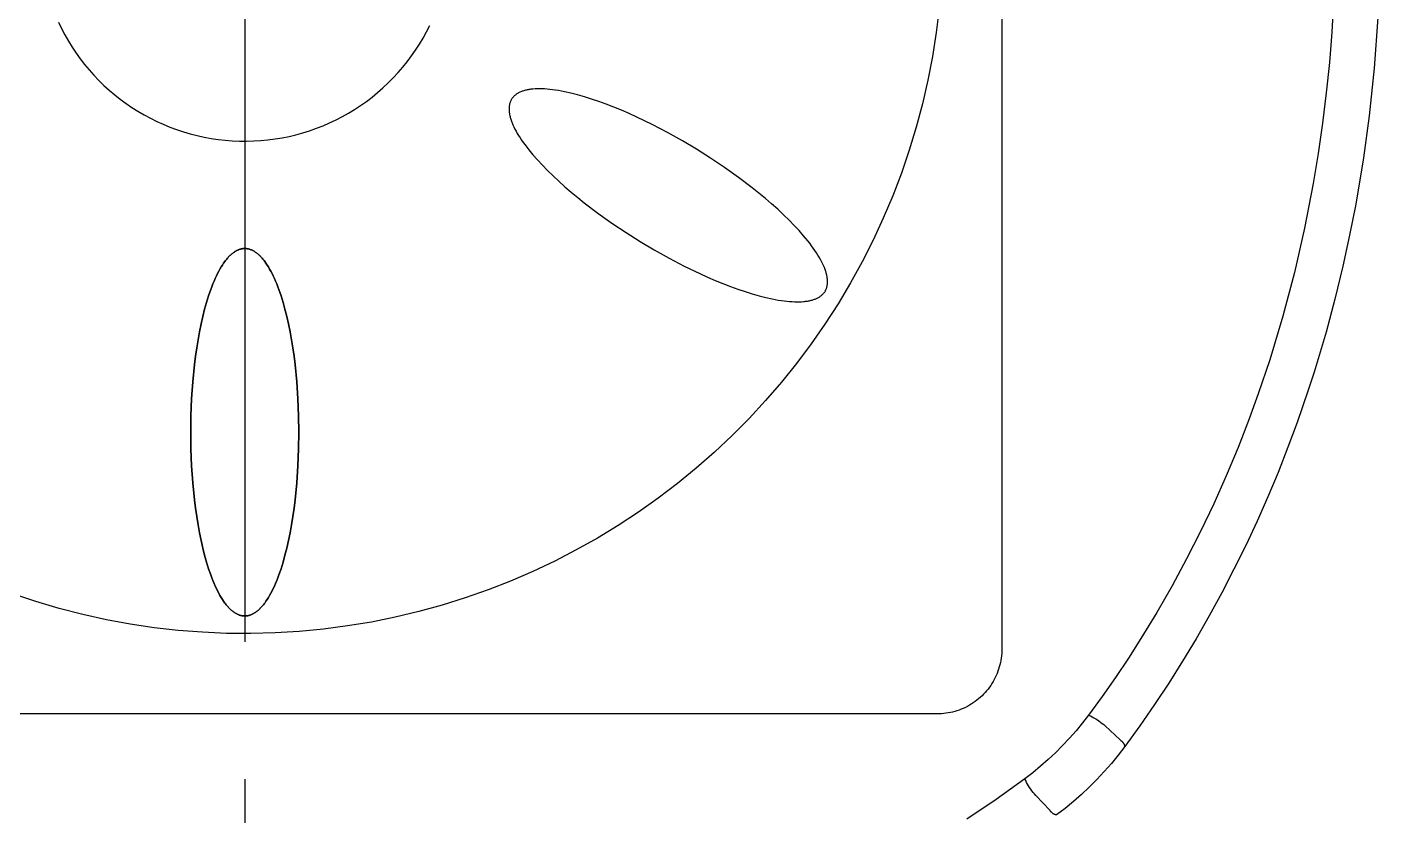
# Model space of a CAD drawing. Header units: millimetres. Extents: x -5 to 5638, y -16 to 780.
# Drawn here: x 2717.7 to 2780.2, y 424.2 to 460.7 of the extents above; entities that cross this region are included whole.
import ezdxf

# ---------------------------------------------------------------- set-up
doc = ezdxf.new("R2010")
doc.units = ezdxf.units.MM
doc.header["$MEASUREMENT"] = 0
doc.linetypes.add('CENTER', pattern=[50.8, 31.75, -6.35, 6.35, -6.35])
doc.layers.add('CEN', color=1, linetype='CENTER')
doc.layers.add('OUTLINE', color=2, linetype='Continuous')

msp = doc.modelspace()

# ---------------------------------------------------------------- linework, layer by layer
at = {"layer": 'CEN'}
msp.add_line((2727.807, 565.577), (2727.807, 213.353), dxfattribs=at)
at = {"layer": 'OUTLINE'}
for p, q in [((2762.807, 518.894), (2762.807, 431.894)), ((2778.141, 461.85), (2778.06, 460.44)), ((2759.914, 461.539), (2759.778, 460.427)), ((2780.198, 461.116), (2780.028, 458.774)), ((2719.187, 460.9), (2719.331, 460.603)), ((2719.331, 460.603), (2719.485, 460.312)), ((2736.048, 460.168), (2736.207, 460.457)), ((2736.207, 460.457), (2736.356, 460.751)), ((2759.778, 460.427), (2759.603, 459.32)), ((2778.06, 460.44), (2777.949, 459.033)), ((2719.485, 460.312), (2719.649, 460.026)), ((2719.649, 460.026), (2719.823, 459.746)), ((2719.823, 459.746), (2720.006, 459.472)), ((2735.7, 459.608), (2735.879, 459.885)), ((2735.879, 459.885), (2736.048, 460.168)), ((2720.006, 459.472), (2720.199, 459.204)), ((2720.199, 459.204), (2720.401, 458.943)), ((2735.314, 459.073), (2735.512, 459.337)), ((2735.512, 459.337), (2735.7, 459.608)), ((2759.603, 459.32), (2759.391, 458.22)), ((2720.401, 458.943), (2720.612, 458.69)), ((2720.612, 458.69), (2720.832, 458.444)), ((2734.668, 458.324), (2734.892, 458.566)), ((2734.892, 458.566), (2735.108, 458.816)), ((2735.108, 458.816), (2735.314, 459.073)), ((2777.949, 459.033), (2777.808, 457.629)), ((2780.028, 458.774), (2779.795, 456.574)), ((2720.832, 458.444), (2721.06, 458.206)), ((2721.06, 458.206), (2721.296, 457.976)), ((2721.296, 457.976), (2721.54, 457.754)), ((2733.948, 457.646), (2734.196, 457.864)), ((2734.196, 457.864), (2734.436, 458.09)), ((2734.436, 458.09), (2734.668, 458.324)), ((2759.391, 458.22), (2759.14, 457.128)), ((2721.54, 457.754), (2721.792, 457.541)), ((2721.792, 457.541), (2722.051, 457.336)), ((2722.051, 457.336), (2722.316, 457.141)), ((2733.161, 457.047), (2733.43, 457.238)), ((2733.43, 457.238), (2733.693, 457.438)), ((2733.693, 457.438), (2733.948, 457.646)), ((2740.089, 457.233), (2740.078, 457.207)), ((2740.1, 457.259), (2740.089, 457.233)), ((2740.112, 457.284), (2740.1, 457.259)), ((2740.126, 457.309), (2740.112, 457.284)), ((2740.14, 457.333), (2740.126, 457.309)), ((2740.155, 457.356), (2740.14, 457.333)), ((2740.17, 457.379), (2740.155, 457.356)), ((2740.187, 457.401), (2740.17, 457.379)), ((2740.205, 457.423), (2740.187, 457.401)), ((2740.224, 457.445), (2740.205, 457.423)), ((2740.244, 457.466), (2740.224, 457.445)), ((2740.265, 457.486), (2740.244, 457.466)), ((2740.286, 457.506), (2740.265, 457.486)), ((2740.309, 457.526), (2740.286, 457.506)), ((2740.333, 457.545), (2740.309, 457.526)), ((2740.358, 457.563), (2740.333, 457.545)), ((2740.384, 457.581), (2740.358, 457.563)), ((2740.411, 457.598), (2740.384, 457.581)), ((2740.439, 457.615), (2740.411, 457.598)), ((2740.468, 457.631), (2740.439, 457.615)), ((2740.498, 457.646), (2740.468, 457.631)), ((2740.53, 457.661), (2740.498, 457.646)), ((2740.562, 457.676), (2740.53, 457.661)), ((2740.595, 457.689), (2740.562, 457.676)), ((2740.63, 457.702), (2740.595, 457.689)), ((2740.666, 457.715), (2740.63, 457.702)), ((2740.702, 457.726), (2740.666, 457.715)), ((2740.74, 457.737), (2740.702, 457.726)), ((2740.779, 457.748), (2740.74, 457.737)), ((2740.819, 457.757), (2740.779, 457.748)), ((2740.86, 457.766), (2740.819, 457.757)), ((2740.902, 457.775), (2740.86, 457.766)), ((2740.945, 457.782), (2740.902, 457.775)), ((2740.99, 457.789), (2740.945, 457.782)), ((2741.035, 457.795), (2740.99, 457.789)), ((2741.082, 457.801), (2741.035, 457.795)), ((2741.129, 457.805), (2741.082, 457.801)), ((2741.228, 457.812), (2741.129, 457.805)), ((2741.331, 457.817), (2741.228, 457.812)), ((2741.438, 457.817), (2741.331, 457.817)), ((2741.549, 457.815), (2741.438, 457.817)), ((2741.665, 457.81), (2741.549, 457.815)), ((2741.785, 457.802), (2741.665, 457.81)), ((2741.908, 457.79), (2741.785, 457.802)), ((2742.036, 457.775), (2741.908, 457.79)), ((2742.167, 457.757), (2742.036, 457.775)), ((2742.303, 457.735), (2742.167, 457.757)), ((2742.442, 457.71), (2742.303, 457.735)), ((2742.584, 457.683), (2742.442, 457.71)), ((2742.879, 457.617), (2742.584, 457.683)), ((2743.186, 457.539), (2742.879, 457.617)), ((2743.505, 457.448), (2743.186, 457.539)), ((2743.833, 457.345), (2743.505, 457.448)), ((2744.17, 457.23), (2743.833, 457.345)), ((2744.514, 457.105), (2744.17, 457.23)), ((2777.808, 457.629), (2777.637, 456.228)), ((2722.316, 457.141), (2722.589, 456.955)), ((2722.589, 456.955), (2722.867, 456.779)), ((2722.867, 456.779), (2723.152, 456.613)), ((2723.152, 456.613), (2723.442, 456.456)), ((2732.317, 456.533), (2732.604, 456.695)), ((2732.604, 456.695), (2732.886, 456.866)), ((2732.886, 456.866), (2733.161, 457.047)), ((2740.024, 456.938), (2740.023, 456.905)), ((2740.023, 456.905), (2740.023, 456.871)), ((2740.023, 456.871), (2740.024, 456.836)), ((2740.026, 456.971), (2740.024, 456.938)), ((2740.024, 456.836), (2740.026, 456.801)), ((2740.029, 457.002), (2740.026, 456.971)), ((2740.026, 456.801), (2740.029, 456.765)), ((2740.033, 457.034), (2740.029, 457.002)), ((2740.029, 456.765), (2740.033, 456.728)), ((2740.039, 457.064), (2740.033, 457.034)), ((2740.033, 456.728), (2740.038, 456.691)), ((2740.038, 456.691), (2740.044, 456.653)), ((2740.045, 457.094), (2740.039, 457.064)), ((2740.044, 456.653), (2740.051, 456.614)), ((2740.052, 457.123), (2740.045, 457.094)), ((2740.051, 456.614), (2740.06, 456.575)), ((2740.059, 457.152), (2740.052, 457.123)), ((2740.068, 457.18), (2740.059, 457.152)), ((2740.078, 457.207), (2740.068, 457.18)), ((2744.864, 456.969), (2744.514, 457.105)), ((2745.219, 456.824), (2744.864, 456.969)), ((2745.575, 456.669), (2745.219, 456.824)), ((2745.934, 456.507), (2745.575, 456.669)), ((2759.14, 457.128), (2758.852, 456.045)), ((2723.442, 456.456), (2723.738, 456.31)), ((2723.738, 456.31), (2724.038, 456.174)), ((2724.038, 456.174), (2724.343, 456.048)), ((2724.343, 456.048), (2724.652, 455.933)), ((2730.805, 455.88), (2731.116, 455.989)), ((2731.116, 455.989), (2731.423, 456.109)), ((2731.423, 456.109), (2731.726, 456.24)), ((2731.726, 456.24), (2732.024, 456.382)), ((2732.024, 456.382), (2732.317, 456.533)), ((2740.06, 456.575), (2740.069, 456.535)), ((2740.069, 456.535), (2740.08, 456.494)), ((2740.08, 456.494), (2740.092, 456.453)), ((2740.092, 456.453), (2740.105, 456.411)), ((2740.105, 456.411), (2740.119, 456.368)), ((2740.119, 456.368), (2740.134, 456.325)), ((2740.134, 456.325), (2740.15, 456.281)), ((2740.15, 456.281), (2740.167, 456.236)), ((2740.167, 456.236), (2740.206, 456.145)), ((2740.206, 456.145), (2740.249, 456.052)), ((2740.249, 456.052), (2740.297, 455.956)), ((2746.648, 456.161), (2745.934, 456.507)), ((2747.352, 455.794), (2746.648, 456.161)), ((2758.852, 456.045), (2758.526, 454.973)), ((2777.637, 456.228), (2777.436, 454.832)), ((2779.795, 456.574), (2779.527, 454.62)), ((2724.652, 455.933), (2724.965, 455.829)), ((2724.965, 455.829), (2725.282, 455.736)), ((2725.282, 455.736), (2725.601, 455.654)), ((2725.601, 455.654), (2725.923, 455.583)), ((2725.923, 455.583), (2726.247, 455.523)), ((2726.247, 455.523), (2726.573, 455.475)), ((2726.573, 455.475), (2726.901, 455.437)), ((2726.901, 455.437), (2727.23, 455.412)), ((2727.23, 455.412), (2727.559, 455.397)), ((2727.559, 455.397), (2727.889, 455.395)), ((2727.889, 455.395), (2728.219, 455.403)), ((2728.219, 455.403), (2728.548, 455.423)), ((2728.548, 455.423), (2728.876, 455.455)), ((2728.876, 455.455), (2729.203, 455.497)), ((2729.203, 455.497), (2729.528, 455.552)), ((2729.528, 455.552), (2729.852, 455.617)), ((2729.852, 455.617), (2730.172, 455.693)), ((2730.172, 455.693), (2730.49, 455.781)), ((2730.49, 455.781), (2730.805, 455.88)), ((2740.297, 455.956), (2740.349, 455.858)), ((2740.349, 455.858), (2740.406, 455.757)), ((2740.406, 455.757), (2740.468, 455.654)), ((2740.468, 455.654), (2740.535, 455.549)), ((2740.535, 455.549), (2740.606, 455.442)), ((2740.606, 455.442), (2740.682, 455.333)), ((2748.036, 455.412), (2747.352, 455.794)), ((2748.693, 455.021), (2748.036, 455.412)), ((2740.682, 455.333), (2740.762, 455.223)), ((2740.762, 455.223), (2740.847, 455.11)), ((2740.847, 455.11), (2740.937, 454.996)), ((2740.937, 454.996), (2741.129, 454.763)), ((2741.129, 454.763), (2741.338, 454.524)), ((2749.339, 454.613), (2748.693, 455.021)), ((2758.526, 454.973), (2758.163, 453.912)), ((2777.436, 454.832), (2777.205, 453.442)), ((2741.338, 454.524), (2741.564, 454.282)), ((2741.564, 454.282), (2741.804, 454.036)), ((2749.99, 454.177), (2749.339, 454.613)), ((2750.636, 453.716), (2749.99, 454.177)), ((2779.527, 454.62), (2779.167, 452.475)), ((2741.804, 454.036), (2742.059, 453.787)), ((2742.059, 453.787), (2742.327, 453.537)), ((2742.327, 453.537), (2742.607, 453.287)), ((2751.268, 453.236), (2750.636, 453.716)), ((2758.163, 453.912), (2757.764, 452.866)), ((2742.607, 453.287), (2742.897, 453.037)), ((2742.897, 453.037), (2743.197, 452.789)), ((2751.576, 452.991), (2751.268, 453.236)), ((2751.875, 452.743), (2751.576, 452.991)), ((2757.764, 452.866), (2757.328, 451.833)), ((2777.205, 453.442), (2776.804, 451.375)), ((2743.197, 452.789), (2743.504, 452.544)), ((2743.504, 452.544), (2744.136, 452.063)), ((2752.165, 452.493), (2751.875, 452.743)), ((2752.445, 452.243), (2752.165, 452.493)), ((2752.713, 451.993), (2752.445, 452.243)), ((2779.167, 452.475), (2778.887, 451.043)), ((2744.136, 452.063), (2744.783, 451.603)), ((2744.783, 451.603), (2745.434, 451.166)), ((2752.968, 451.744), (2752.713, 451.993)), ((2753.209, 451.498), (2752.968, 451.744)), ((2757.328, 451.833), (2756.857, 450.816)), ((2745.434, 451.166), (2746.079, 450.759)), ((2753.434, 451.255), (2753.209, 451.498)), ((2753.643, 451.017), (2753.434, 451.255)), ((2753.836, 450.784), (2753.643, 451.017)), ((2776.804, 451.375), (2776.335, 449.324)), ((2778.887, 451.043), (2778.576, 449.616)), ((2727.439, 450.335), (2727.467, 450.349)), ((2727.467, 450.349), (2727.439, 450.335)), ((2727.467, 450.349), (2727.496, 450.362)), ((2727.496, 450.362), (2727.467, 450.349)), ((2727.496, 450.362), (2727.525, 450.374)), ((2727.525, 450.374), (2727.496, 450.362)), ((2727.525, 450.374), (2727.553, 450.384)), ((2727.553, 450.384), (2727.525, 450.374)), ((2727.553, 450.384), (2727.582, 450.393)), ((2727.582, 450.393), (2727.553, 450.384)), ((2727.582, 450.393), (2727.61, 450.401)), ((2727.61, 450.401), (2727.582, 450.393)), ((2727.61, 450.401), (2727.639, 450.409)), ((2727.639, 450.409), (2727.61, 450.401)), ((2727.639, 450.409), (2727.667, 450.414)), ((2727.667, 450.414), (2727.639, 450.409)), ((2727.667, 450.414), (2727.695, 450.419)), ((2727.695, 450.419), (2727.667, 450.414)), ((2727.695, 450.419), (2727.723, 450.423)), ((2727.723, 450.423), (2727.695, 450.419)), ((2727.723, 450.423), (2727.751, 450.426)), ((2727.751, 450.426), (2727.723, 450.423)), ((2727.751, 450.426), (2727.779, 450.427)), ((2727.779, 450.427), (2727.751, 450.426)), ((2727.779, 450.427), (2727.807, 450.428)), ((2727.807, 450.428), (2727.779, 450.427)), ((2727.807, 450.428), (2727.834, 450.427)), ((2727.834, 450.427), (2727.807, 450.428)), ((2727.834, 450.427), (2727.862, 450.426)), ((2727.862, 450.426), (2727.834, 450.427)), ((2727.862, 450.426), (2727.89, 450.423)), ((2727.89, 450.423), (2727.862, 450.426)), ((2727.89, 450.423), (2727.918, 450.419)), ((2727.918, 450.419), (2727.89, 450.423)), ((2727.918, 450.419), (2727.946, 450.414)), ((2727.946, 450.414), (2727.918, 450.419)), ((2727.946, 450.414), (2727.974, 450.409)), ((2727.974, 450.409), (2727.946, 450.414)), ((2727.974, 450.409), (2728.003, 450.401)), ((2728.003, 450.401), (2727.974, 450.409)), ((2728.003, 450.401), (2728.031, 450.393)), ((2728.031, 450.393), (2728.003, 450.401)), ((2728.031, 450.393), (2728.06, 450.384)), ((2728.06, 450.384), (2728.031, 450.393)), ((2728.06, 450.384), (2728.088, 450.374)), ((2728.088, 450.374), (2728.06, 450.384)), ((2728.088, 450.374), (2728.117, 450.362)), ((2728.117, 450.362), (2728.088, 450.374)), ((2728.117, 450.362), (2728.146, 450.349)), ((2728.146, 450.349), (2728.117, 450.362)), ((2728.146, 450.349), (2728.175, 450.335)), ((2728.175, 450.335), (2728.146, 450.349)), ((2746.079, 450.759), (2746.736, 450.368)), ((2746.736, 450.368), (2747.42, 449.986)), ((2753.925, 450.67), (2753.836, 450.784)), ((2754.01, 450.557), (2753.925, 450.67)), ((2754.091, 450.447), (2754.01, 450.557)), ((2754.166, 450.338), (2754.091, 450.447)), ((2756.857, 450.816), (2756.351, 449.817)), ((2726.772, 449.665), (2726.829, 449.751)), ((2726.829, 449.751), (2726.772, 449.665)), ((2726.829, 449.751), (2726.886, 449.831)), ((2726.886, 449.831), (2726.829, 449.751)), ((2726.886, 449.831), (2726.915, 449.869)), ((2726.915, 449.869), (2726.886, 449.831)), ((2726.915, 449.869), (2726.944, 449.906)), ((2726.944, 449.906), (2726.915, 449.869)), ((2726.944, 449.906), (2726.973, 449.941)), ((2726.973, 449.941), (2726.944, 449.906)), ((2726.973, 449.941), (2727.002, 449.976)), ((2727.002, 449.976), (2726.973, 449.941)), ((2727.002, 449.976), (2727.031, 450.009)), ((2727.031, 450.009), (2727.002, 449.976)), ((2727.031, 450.009), (2727.06, 450.04)), ((2727.06, 450.04), (2727.031, 450.009)), ((2727.06, 450.04), (2727.09, 450.071)), ((2727.09, 450.071), (2727.06, 450.04)), ((2727.09, 450.071), (2727.119, 450.1)), ((2727.119, 450.1), (2727.09, 450.071)), ((2727.119, 450.1), (2727.148, 450.127)), ((2727.148, 450.127), (2727.119, 450.1)), ((2727.148, 450.127), (2727.177, 450.154)), ((2727.177, 450.154), (2727.148, 450.127)), ((2727.177, 450.154), (2727.206, 450.179)), ((2727.206, 450.179), (2727.177, 450.154)), ((2727.206, 450.179), (2727.235, 450.203)), ((2727.235, 450.203), (2727.206, 450.179)), ((2727.235, 450.203), (2727.264, 450.225)), ((2727.264, 450.225), (2727.235, 450.203)), ((2727.264, 450.225), (2727.294, 450.247)), ((2727.294, 450.247), (2727.264, 450.225)), ((2727.294, 450.247), (2727.323, 450.267)), ((2727.323, 450.267), (2727.294, 450.247)), ((2727.323, 450.267), (2727.352, 450.286)), ((2727.352, 450.286), (2727.323, 450.267)), ((2727.352, 450.286), (2727.381, 450.303)), ((2727.381, 450.303), (2727.352, 450.286)), ((2727.381, 450.303), (2727.41, 450.32)), ((2727.41, 450.32), (2727.381, 450.303)), ((2727.41, 450.32), (2727.439, 450.335)), ((2727.439, 450.335), (2727.41, 450.32)), ((2728.175, 450.335), (2728.204, 450.32)), ((2728.204, 450.32), (2728.175, 450.335)), ((2728.204, 450.32), (2728.233, 450.303)), ((2728.233, 450.303), (2728.204, 450.32)), ((2728.233, 450.303), (2728.261, 450.286)), ((2728.261, 450.286), (2728.233, 450.303)), ((2728.261, 450.286), (2728.291, 450.267)), ((2728.291, 450.267), (2728.261, 450.286)), ((2728.291, 450.267), (2728.32, 450.247)), ((2728.32, 450.247), (2728.291, 450.267)), ((2728.32, 450.247), (2728.349, 450.225)), ((2728.349, 450.225), (2728.32, 450.247)), ((2728.349, 450.225), (2728.378, 450.203)), ((2728.378, 450.203), (2728.349, 450.225)), ((2728.378, 450.203), (2728.407, 450.179)), ((2728.407, 450.179), (2728.378, 450.203)), ((2728.407, 450.179), (2728.436, 450.154)), ((2728.436, 450.154), (2728.407, 450.179)), ((2728.436, 450.154), (2728.465, 450.127)), ((2728.465, 450.127), (2728.436, 450.154)), ((2728.465, 450.127), (2728.494, 450.1)), ((2728.494, 450.1), (2728.465, 450.127)), ((2728.494, 450.1), (2728.524, 450.071)), ((2728.524, 450.071), (2728.494, 450.1)), ((2728.524, 450.071), (2728.553, 450.04)), ((2728.553, 450.04), (2728.524, 450.071)), ((2728.553, 450.04), (2728.582, 450.009)), ((2728.582, 450.009), (2728.553, 450.04)), ((2728.582, 450.009), (2728.611, 449.976)), ((2728.611, 449.976), (2728.582, 450.009)), ((2728.611, 449.976), (2728.64, 449.941)), ((2728.64, 449.941), (2728.611, 449.976)), ((2728.64, 449.941), (2728.669, 449.906)), ((2728.669, 449.906), (2728.64, 449.941)), ((2728.669, 449.906), (2728.698, 449.869)), ((2728.698, 449.869), (2728.669, 449.906)), ((2728.698, 449.869), (2728.727, 449.831)), ((2728.727, 449.831), (2728.698, 449.869)), ((2728.727, 449.831), (2728.784, 449.751)), ((2728.784, 449.751), (2728.727, 449.831)), ((2728.784, 449.751), (2728.842, 449.665)), ((2728.842, 449.665), (2728.784, 449.751)), ((2747.42, 449.986), (2748.124, 449.618)), ((2754.238, 450.231), (2754.166, 450.338)), ((2754.304, 450.126), (2754.238, 450.231)), ((2754.366, 450.023), (2754.304, 450.126)), ((2754.423, 449.922), (2754.366, 450.023)), ((2754.476, 449.824), (2754.423, 449.922)), ((2754.523, 449.728), (2754.476, 449.824)), ((2754.566, 449.635), (2754.523, 449.728)), ((2756.351, 449.817), (2755.81, 448.835)), ((2726.439, 449.042), (2726.493, 449.159)), ((2726.493, 449.159), (2726.439, 449.042)), ((2726.493, 449.159), (2726.547, 449.27)), ((2726.547, 449.27), (2726.493, 449.159)), ((2726.547, 449.27), (2726.602, 449.377)), ((2726.602, 449.377), (2726.547, 449.27)), ((2726.602, 449.377), (2726.658, 449.478)), ((2726.658, 449.478), (2726.602, 449.377)), ((2726.658, 449.478), (2726.715, 449.574)), ((2726.715, 449.574), (2726.658, 449.478)), ((2726.715, 449.574), (2726.772, 449.665)), ((2726.772, 449.665), (2726.715, 449.574)), ((2728.842, 449.665), (2728.898, 449.574)), ((2728.898, 449.574), (2728.842, 449.665)), ((2728.898, 449.574), (2728.955, 449.478)), ((2728.955, 449.478), (2728.898, 449.574)), ((2728.955, 449.478), (2729.011, 449.377)), ((2729.011, 449.377), (2728.955, 449.478)), ((2729.011, 449.377), (2729.066, 449.27)), ((2729.066, 449.27), (2729.011, 449.377)), ((2729.066, 449.27), (2729.121, 449.159)), ((2729.121, 449.159), (2729.066, 449.27)), ((2729.121, 449.159), (2729.175, 449.042)), ((2729.175, 449.042), (2729.121, 449.159)), ((2748.124, 449.618), (2748.839, 449.273)), ((2748.839, 449.273), (2749.197, 449.11)), ((2749.197, 449.11), (2749.554, 448.956)), ((2754.605, 449.544), (2754.566, 449.635)), ((2754.622, 449.499), (2754.605, 449.544)), ((2754.639, 449.455), (2754.622, 449.499)), ((2754.654, 449.412), (2754.639, 449.455)), ((2754.668, 449.369), (2754.654, 449.412)), ((2754.681, 449.327), (2754.668, 449.369)), ((2754.692, 449.286), (2754.681, 449.327)), ((2754.703, 449.245), (2754.692, 449.286)), ((2754.712, 449.205), (2754.703, 449.245)), ((2754.721, 449.166), (2754.712, 449.205)), ((2754.728, 449.127), (2754.721, 449.166)), ((2754.734, 449.089), (2754.728, 449.127)), ((2776.335, 449.324), (2775.799, 447.293)), ((2778.576, 449.616), (2778.204, 448.084)), ((2726.133, 448.241), (2726.231, 448.527)), ((2726.231, 448.527), (2726.133, 448.241)), ((2726.231, 448.527), (2726.281, 448.663)), ((2726.281, 448.663), (2726.231, 448.527)), ((2726.281, 448.663), (2726.333, 448.794)), ((2726.333, 448.794), (2726.281, 448.663)), ((2726.333, 448.794), (2726.385, 448.921)), ((2726.385, 448.921), (2726.333, 448.794)), ((2726.385, 448.921), (2726.439, 449.042)), ((2726.439, 449.042), (2726.385, 448.921)), ((2729.175, 449.042), (2729.228, 448.921)), ((2729.228, 448.921), (2729.175, 449.042)), ((2729.228, 448.921), (2729.28, 448.794)), ((2729.28, 448.794), (2729.228, 448.921)), ((2729.28, 448.794), (2729.332, 448.663)), ((2729.332, 448.663), (2729.28, 448.794)), ((2729.332, 448.663), (2729.382, 448.527)), ((2729.382, 448.527), (2729.332, 448.663)), ((2729.382, 448.527), (2729.481, 448.241)), ((2729.481, 448.241), (2729.382, 448.527)), ((2749.554, 448.956), (2749.908, 448.811)), ((2749.908, 448.811), (2750.258, 448.675)), ((2750.258, 448.675), (2750.602, 448.549)), ((2750.602, 448.549), (2750.939, 448.435)), ((2754.633, 448.447), (2754.647, 448.471)), ((2754.647, 448.471), (2754.66, 448.496)), ((2754.66, 448.496), (2754.672, 448.521)), ((2754.672, 448.521), (2754.684, 448.547)), ((2754.684, 448.547), (2754.694, 448.573)), ((2754.694, 448.573), (2754.704, 448.6)), ((2754.704, 448.6), (2754.713, 448.628)), ((2754.713, 448.628), (2754.721, 448.657)), ((2754.721, 448.657), (2754.728, 448.686)), ((2754.728, 448.686), (2754.734, 448.716)), ((2754.739, 449.052), (2754.734, 449.089)), ((2754.734, 448.716), (2754.739, 448.746)), ((2754.744, 449.015), (2754.739, 449.052)), ((2754.739, 448.746), (2754.743, 448.777)), ((2754.743, 448.777), (2754.746, 448.809)), ((2754.747, 448.979), (2754.744, 449.015)), ((2754.746, 448.809), (2754.748, 448.842)), ((2754.748, 448.944), (2754.747, 448.979)), ((2754.749, 448.909), (2754.748, 448.944)), ((2754.748, 448.842), (2754.749, 448.875)), ((2754.749, 448.875), (2754.749, 448.909)), ((2755.81, 448.835), (2755.236, 447.873)), ((2725.95, 447.619), (2726.039, 447.938)), ((2726.039, 447.938), (2725.95, 447.619)), ((2726.039, 447.938), (2726.133, 448.241)), ((2726.133, 448.241), (2726.039, 447.938)), ((2729.481, 448.241), (2729.574, 447.938)), ((2729.574, 447.938), (2729.481, 448.241)), ((2729.574, 447.938), (2729.663, 447.619)), ((2729.663, 447.619), (2729.574, 447.938)), ((2750.939, 448.435), (2751.268, 448.332)), ((2751.268, 448.332), (2751.586, 448.241)), ((2751.586, 448.241), (2751.893, 448.163)), ((2751.893, 448.163), (2752.188, 448.097)), ((2752.188, 448.097), (2752.331, 448.069)), ((2752.331, 448.069), (2752.47, 448.045)), ((2752.47, 448.045), (2752.605, 448.023)), ((2752.605, 448.023), (2752.736, 448.005)), ((2752.736, 448.005), (2752.864, 447.99)), ((2752.864, 447.99), (2752.988, 447.978)), ((2752.988, 447.978), (2753.107, 447.97)), ((2753.107, 447.97), (2753.223, 447.965)), ((2753.223, 447.965), (2753.334, 447.962)), ((2753.334, 447.962), (2753.441, 447.963)), ((2753.441, 447.963), (2753.544, 447.967)), ((2753.544, 447.967), (2753.643, 447.975)), ((2753.643, 447.975), (2753.69, 447.979)), ((2753.69, 447.979), (2753.737, 447.985)), ((2753.737, 447.985), (2753.782, 447.991)), ((2753.782, 447.991), (2753.827, 447.998)), ((2753.827, 447.998), (2753.87, 448.005)), ((2753.87, 448.005), (2753.912, 448.013)), ((2753.912, 448.013), (2753.953, 448.022)), ((2753.953, 448.022), (2753.993, 448.032)), ((2753.993, 448.032), (2754.032, 448.043)), ((2754.032, 448.043), (2754.07, 448.054)), ((2754.07, 448.054), (2754.107, 448.065)), ((2754.107, 448.065), (2754.142, 448.078)), ((2754.142, 448.078), (2754.177, 448.091)), ((2754.177, 448.091), (2754.21, 448.104)), ((2754.21, 448.104), (2754.243, 448.119)), ((2754.243, 448.119), (2754.274, 448.133)), ((2754.274, 448.133), (2754.304, 448.149)), ((2754.304, 448.149), (2754.333, 448.165)), ((2754.333, 448.165), (2754.361, 448.182)), ((2754.361, 448.182), (2754.388, 448.199)), ((2754.388, 448.199), (2754.414, 448.217)), ((2754.414, 448.217), (2754.439, 448.235)), ((2754.439, 448.235), (2754.463, 448.254)), ((2754.463, 448.254), (2754.486, 448.274)), ((2754.486, 448.274), (2754.508, 448.294)), ((2754.508, 448.294), (2754.528, 448.314)), ((2754.528, 448.314), (2754.548, 448.335)), ((2754.548, 448.335), (2754.567, 448.357)), ((2754.567, 448.357), (2754.585, 448.378)), ((2754.585, 448.378), (2754.602, 448.401)), ((2754.602, 448.401), (2754.618, 448.424)), ((2754.618, 448.424), (2754.633, 448.447)), ((2755.236, 447.873), (2754.629, 446.931)), ((2778.204, 448.084), (2777.795, 446.561)), ((2725.787, 446.938), (2725.866, 447.285)), ((2725.866, 447.285), (2725.787, 446.938)), ((2725.866, 447.285), (2725.95, 447.619)), ((2725.95, 447.619), (2725.866, 447.285)), ((2729.663, 447.619), (2729.747, 447.285)), ((2729.747, 447.285), (2729.663, 447.619)), ((2729.747, 447.285), (2729.826, 446.938)), ((2729.826, 446.938), (2729.747, 447.285)), ((2775.799, 447.293), (2775.194, 445.284)), ((2725.714, 446.579), (2725.787, 446.938)), ((2725.787, 446.938), (2725.714, 446.579)), ((2729.826, 446.938), (2729.899, 446.579)), ((2729.899, 446.579), (2729.826, 446.938)), ((2754.629, 446.931), (2753.989, 446.011)), ((2725.586, 445.832), (2725.647, 446.21)), ((2725.647, 446.21), (2725.586, 445.832)), ((2725.647, 446.21), (2725.714, 446.579)), ((2725.714, 446.579), (2725.647, 446.21)), ((2729.899, 446.579), (2729.966, 446.21)), ((2729.966, 446.21), (2729.899, 446.579)), ((2729.966, 446.21), (2730.027, 445.832)), ((2730.027, 445.832), (2729.966, 446.21)), ((2753.989, 446.011), (2753.318, 445.114)), ((2777.795, 446.561), (2777.244, 444.711)), ((2725.482, 445.057), (2725.531, 445.447)), ((2725.531, 445.447), (2725.482, 445.057)), ((2725.531, 445.447), (2725.586, 445.832)), ((2725.586, 445.832), (2725.531, 445.447)), ((2730.027, 445.832), (2730.082, 445.447)), ((2730.082, 445.447), (2730.027, 445.832)), ((2730.082, 445.447), (2730.131, 445.057)), ((2730.131, 445.057), (2730.082, 445.447)), ((2725.403, 444.267), (2725.482, 445.057)), ((2725.482, 445.057), (2725.403, 444.267)), ((2730.131, 445.057), (2730.21, 444.267)), ((2730.21, 444.267), (2730.131, 445.057)), ((2753.318, 445.114), (2752.616, 444.24)), ((2775.194, 445.284), (2774.664, 443.701)), ((2725.348, 443.474), (2725.403, 444.267)), ((2725.403, 444.267), (2725.348, 443.474)), ((2730.21, 444.267), (2730.265, 443.474)), ((2730.265, 443.474), (2730.21, 444.267)), ((2752.616, 444.24), (2751.884, 443.392)), ((2777.244, 444.711), (2776.974, 443.874)), ((2725.317, 442.691), (2725.348, 443.474)), ((2725.348, 443.474), (2725.317, 442.691)), ((2730.265, 443.474), (2730.296, 442.691)), ((2730.296, 442.691), (2730.265, 443.474)), ((2774.664, 443.701), (2774.247, 442.551)), ((2776.974, 443.874), (2776.457, 442.371)), ((2751.884, 443.392), (2751.124, 442.569)), ((2725.307, 441.928), (2725.317, 442.691)), ((2725.317, 442.691), (2725.307, 441.928)), ((2730.296, 442.691), (2730.307, 441.928)), ((2730.307, 441.928), (2730.296, 442.691)), ((2751.124, 442.569), (2750.335, 441.773)), ((2774.247, 442.551), (2773.731, 441.223)), ((2776.457, 442.371), (2776.034, 441.23)), ((2725.317, 441.164), (2725.307, 441.928)), ((2725.307, 441.928), (2725.317, 441.164)), ((2730.307, 441.928), (2730.296, 441.164)), ((2730.296, 441.164), (2730.307, 441.928)), ((2750.335, 441.773), (2749.519, 441.005)), ((2725.348, 440.381), (2725.317, 441.164)), ((2725.317, 441.164), (2725.348, 440.381)), ((2730.296, 441.164), (2730.265, 440.381)), ((2730.265, 440.381), (2730.296, 441.164)), ((2749.519, 441.005), (2748.677, 440.266)), ((2773.731, 441.223), (2773.183, 439.91)), ((2776.034, 441.23), (2775.576, 440.067)), ((2725.403, 439.589), (2725.348, 440.381)), ((2725.348, 440.381), (2725.403, 439.589)), ((2730.265, 440.381), (2730.21, 439.589)), ((2730.21, 439.589), (2730.265, 440.381)), ((2748.677, 440.266), (2747.809, 439.557)), ((2773.183, 439.91), (2772.603, 438.612)), ((2775.576, 440.067), (2775.102, 438.932)), ((2725.482, 438.799), (2725.403, 439.589)), ((2725.403, 439.589), (2725.482, 438.799)), ((2730.21, 439.589), (2730.131, 438.799)), ((2730.131, 438.799), (2730.21, 439.589)), ((2747.809, 439.557), (2746.918, 438.878)), ((2725.531, 438.409), (2725.482, 438.799)), ((2725.482, 438.799), (2725.531, 438.409)), ((2730.131, 438.799), (2730.082, 438.409)), ((2730.082, 438.409), (2730.131, 438.799)), ((2746.918, 438.878), (2746.003, 438.23)), ((2772.603, 438.612), (2771.992, 437.33)), ((2775.102, 438.932), (2774.605, 437.806)), ((2725.586, 438.024), (2725.531, 438.409)), ((2725.531, 438.409), (2725.586, 438.024)), ((2725.647, 437.646), (2725.586, 438.024)), ((2725.586, 438.024), (2725.647, 437.646)), ((2730.027, 438.024), (2729.966, 437.646)), ((2729.966, 437.646), (2730.027, 438.024)), ((2730.082, 438.409), (2730.027, 438.024)), ((2730.027, 438.024), (2730.082, 438.409)), ((2746.003, 438.23), (2745.067, 437.614)), ((2725.714, 437.276), (2725.647, 437.646)), ((2725.647, 437.646), (2725.714, 437.276)), ((2725.787, 436.917), (2725.714, 437.276)), ((2725.714, 437.276), (2725.787, 436.917)), ((2729.899, 437.276), (2729.826, 436.917)), ((2729.826, 436.917), (2729.899, 437.276)), ((2729.966, 437.646), (2729.899, 437.276)), ((2729.899, 437.276), (2729.966, 437.646)), ((2745.067, 437.614), (2744.11, 437.032)), ((2771.992, 437.33), (2771.349, 436.064)), ((2774.605, 437.806), (2774.085, 436.691)), ((2725.866, 436.57), (2725.787, 436.917)), ((2725.787, 436.917), (2725.866, 436.57)), ((2729.826, 436.917), (2729.747, 436.57)), ((2729.747, 436.57), (2729.826, 436.917)), ((2744.11, 437.032), (2743.133, 436.483)), ((2774.085, 436.691), (2773.541, 435.586)), ((2725.95, 436.236), (2725.866, 436.57)), ((2725.866, 436.57), (2725.95, 436.236)), ((2726.039, 435.917), (2725.95, 436.236)), ((2725.95, 436.236), (2726.039, 435.917)), ((2729.663, 436.236), (2729.574, 435.917)), ((2729.574, 435.917), (2729.663, 436.236)), ((2729.747, 436.57), (2729.663, 436.236)), ((2729.663, 436.236), (2729.747, 436.57)), ((2743.133, 436.483), (2742.138, 435.968)), ((2771.349, 436.064), (2770.676, 434.817)), ((2726.133, 435.614), (2726.039, 435.917)), ((2726.039, 435.917), (2726.133, 435.614)), ((2726.231, 435.329), (2726.133, 435.614)), ((2726.133, 435.614), (2726.231, 435.329)), ((2729.481, 435.614), (2729.382, 435.329)), ((2729.382, 435.329), (2729.481, 435.614)), ((2729.574, 435.917), (2729.481, 435.614)), ((2729.481, 435.614), (2729.574, 435.917)), ((2741.125, 435.488), (2740.096, 435.044)), ((2742.138, 435.968), (2741.125, 435.488)), ((2773.541, 435.586), (2772.98, 434.504)), ((2726.281, 435.193), (2726.231, 435.329)), ((2726.231, 435.329), (2726.281, 435.193)), ((2726.333, 435.061), (2726.281, 435.193)), ((2726.281, 435.193), (2726.333, 435.061)), ((2726.385, 434.935), (2726.333, 435.061)), ((2726.333, 435.061), (2726.385, 434.935)), ((2726.439, 434.813), (2726.385, 434.935)), ((2726.385, 434.935), (2726.439, 434.813)), ((2726.493, 434.697), (2726.439, 434.813)), ((2726.439, 434.813), (2726.493, 434.697)), ((2729.175, 434.813), (2729.121, 434.697)), ((2729.121, 434.697), (2729.175, 434.813)), ((2729.228, 434.935), (2729.175, 434.813)), ((2729.175, 434.813), (2729.228, 434.935)), ((2729.28, 435.061), (2729.228, 434.935)), ((2729.228, 434.935), (2729.28, 435.061)), ((2729.332, 435.193), (2729.28, 435.061)), ((2729.28, 435.061), (2729.332, 435.193)), ((2729.382, 435.329), (2729.332, 435.193)), ((2729.332, 435.193), (2729.382, 435.329)), ((2740.096, 435.044), (2739.053, 434.635)), ((2770.676, 434.817), (2769.971, 433.587)), ((2718.152, 434.09), (2717.089, 434.444)), ((2726.547, 434.585), (2726.493, 434.697)), ((2726.493, 434.697), (2726.547, 434.585)), ((2726.602, 434.479), (2726.547, 434.585)), ((2726.547, 434.585), (2726.602, 434.479)), ((2726.658, 434.377), (2726.602, 434.479)), ((2726.602, 434.479), (2726.658, 434.377)), ((2726.715, 434.281), (2726.658, 434.377)), ((2726.658, 434.377), (2726.715, 434.281)), ((2726.772, 434.19), (2726.715, 434.281)), ((2726.715, 434.281), (2726.772, 434.19)), ((2726.829, 434.105), (2726.772, 434.19)), ((2726.772, 434.19), (2726.829, 434.105)), ((2726.886, 434.025), (2726.829, 434.105)), ((2726.829, 434.105), (2726.886, 434.025)), ((2728.784, 434.105), (2728.727, 434.025)), ((2728.727, 434.025), (2728.784, 434.105)), ((2728.842, 434.19), (2728.784, 434.105)), ((2728.784, 434.105), (2728.842, 434.19)), ((2728.898, 434.281), (2728.842, 434.19)), ((2728.842, 434.19), (2728.898, 434.281)), ((2728.955, 434.377), (2728.898, 434.281)), ((2728.898, 434.281), (2728.955, 434.377)), ((2729.011, 434.479), (2728.955, 434.377)), ((2728.955, 434.377), (2729.011, 434.479)), ((2729.066, 434.585), (2729.011, 434.479)), ((2729.011, 434.479), (2729.066, 434.585)), ((2729.121, 434.697), (2729.066, 434.585)), ((2729.066, 434.585), (2729.121, 434.697)), ((2737.996, 434.263), (2736.927, 433.928)), ((2739.053, 434.635), (2737.996, 434.263)), ((2772.98, 434.504), (2772.397, 433.433)), ((2719.227, 433.774), (2718.152, 434.09)), ((2720.312, 433.495), (2719.227, 433.774)), ((2721.407, 433.254), (2720.312, 433.495)), ((2726.915, 433.986), (2726.886, 434.025)), ((2726.886, 434.025), (2726.915, 433.986)), ((2726.944, 433.949), (2726.915, 433.986)), ((2726.915, 433.986), (2726.944, 433.949)), ((2726.973, 433.914), (2726.944, 433.949)), ((2726.944, 433.949), (2726.973, 433.914)), ((2727.002, 433.88), (2726.973, 433.914)), ((2726.973, 433.914), (2727.002, 433.88)), ((2727.031, 433.847), (2727.002, 433.88)), ((2727.002, 433.88), (2727.031, 433.847)), ((2727.06, 433.815), (2727.031, 433.847)), ((2727.031, 433.847), (2727.06, 433.815)), ((2727.09, 433.785), (2727.06, 433.815)), ((2727.06, 433.815), (2727.09, 433.785)), ((2727.119, 433.756), (2727.09, 433.785)), ((2727.09, 433.785), (2727.119, 433.756)), ((2727.148, 433.728), (2727.119, 433.756)), ((2727.119, 433.756), (2727.148, 433.728)), ((2727.177, 433.702), (2727.148, 433.728)), ((2727.148, 433.728), (2727.177, 433.702)), ((2727.206, 433.676), (2727.177, 433.702)), ((2727.177, 433.702), (2727.206, 433.676)), ((2727.235, 433.653), (2727.206, 433.676)), ((2727.206, 433.676), (2727.235, 433.653)), ((2727.264, 433.63), (2727.235, 433.653)), ((2727.235, 433.653), (2727.264, 433.63)), ((2727.294, 433.609), (2727.264, 433.63)), ((2727.264, 433.63), (2727.294, 433.609)), ((2727.323, 433.588), (2727.294, 433.609)), ((2727.294, 433.609), (2727.323, 433.588)), ((2727.352, 433.57), (2727.323, 433.588)), ((2727.323, 433.588), (2727.352, 433.57)), ((2727.381, 433.552), (2727.352, 433.57)), ((2727.352, 433.57), (2727.381, 433.552)), ((2727.41, 433.536), (2727.381, 433.552)), ((2727.381, 433.552), (2727.41, 433.536)), ((2727.439, 433.52), (2727.41, 433.536)), ((2727.41, 433.536), (2727.439, 433.52)), ((2727.467, 433.506), (2727.439, 433.52)), ((2727.439, 433.52), (2727.467, 433.506)), ((2727.496, 433.494), (2727.467, 433.506)), ((2727.467, 433.506), (2727.496, 433.494)), ((2727.525, 433.482), (2727.496, 433.494)), ((2727.496, 433.494), (2727.525, 433.482)), ((2727.553, 433.471), (2727.525, 433.482)), ((2727.525, 433.482), (2727.553, 433.471)), ((2728.088, 433.482), (2728.06, 433.471)), ((2728.06, 433.471), (2728.088, 433.482)), ((2728.117, 433.494), (2728.088, 433.482)), ((2728.088, 433.482), (2728.117, 433.494)), ((2728.146, 433.506), (2728.117, 433.494)), ((2728.117, 433.494), (2728.146, 433.506)), ((2728.175, 433.52), (2728.146, 433.506)), ((2728.146, 433.506), (2728.175, 433.52)), ((2728.204, 433.536), (2728.175, 433.52)), ((2728.175, 433.52), (2728.204, 433.536)), ((2728.233, 433.552), (2728.204, 433.536)), ((2728.204, 433.536), (2728.233, 433.552)), ((2728.261, 433.57), (2728.233, 433.552)), ((2728.233, 433.552), (2728.261, 433.57)), ((2728.291, 433.588), (2728.261, 433.57)), ((2728.261, 433.57), (2728.291, 433.588)), ((2728.32, 433.609), (2728.291, 433.588)), ((2728.291, 433.588), (2728.32, 433.609)), ((2728.349, 433.63), (2728.32, 433.609)), ((2728.32, 433.609), (2728.349, 433.63)), ((2728.378, 433.653), (2728.349, 433.63)), ((2728.349, 433.63), (2728.378, 433.653)), ((2728.407, 433.676), (2728.378, 433.653)), ((2728.378, 433.653), (2728.407, 433.676)), ((2728.436, 433.702), (2728.407, 433.676)), ((2728.407, 433.676), (2728.436, 433.702)), ((2728.465, 433.728), (2728.436, 433.702)), ((2728.436, 433.702), (2728.465, 433.728)), ((2728.494, 433.756), (2728.465, 433.728)), ((2728.465, 433.728), (2728.494, 433.756)), ((2728.524, 433.785), (2728.494, 433.756)), ((2728.494, 433.756), (2728.524, 433.785)), ((2728.553, 433.815), (2728.524, 433.785)), ((2728.524, 433.785), (2728.553, 433.815)), ((2728.582, 433.847), (2728.553, 433.815)), ((2728.553, 433.815), (2728.582, 433.847)), ((2728.611, 433.88), (2728.582, 433.847)), ((2728.582, 433.847), (2728.611, 433.88)), ((2728.64, 433.914), (2728.611, 433.88)), ((2728.611, 433.88), (2728.64, 433.914)), ((2728.669, 433.949), (2728.64, 433.914)), ((2728.64, 433.914), (2728.669, 433.949)), ((2728.698, 433.986), (2728.669, 433.949)), ((2728.669, 433.949), (2728.698, 433.986)), ((2728.727, 434.025), (2728.698, 433.986)), ((2728.698, 433.986), (2728.727, 434.025)), ((2735.846, 433.63), (2734.757, 433.37)), ((2736.927, 433.928), (2735.846, 433.63)), ((2769.971, 433.587), (2769.235, 432.378)), ((2722.509, 433.051), (2721.407, 433.254)), ((2723.617, 432.886), (2722.509, 433.051)), ((2724.731, 432.76), (2723.617, 432.886)), ((2727.582, 433.462), (2727.553, 433.471)), ((2727.553, 433.471), (2727.582, 433.462)), ((2727.61, 433.454), (2727.582, 433.462)), ((2727.582, 433.462), (2727.61, 433.454)), ((2727.639, 433.447), (2727.61, 433.454)), ((2727.61, 433.454), (2727.639, 433.447)), ((2727.667, 433.441), (2727.639, 433.447)), ((2727.639, 433.447), (2727.667, 433.441)), ((2727.695, 433.436), (2727.667, 433.441)), ((2727.667, 433.441), (2727.695, 433.436)), ((2727.723, 433.432), (2727.695, 433.436)), ((2727.695, 433.436), (2727.723, 433.432)), ((2727.751, 433.43), (2727.723, 433.432)), ((2727.723, 433.432), (2727.751, 433.43)), ((2727.779, 433.428), (2727.751, 433.43)), ((2727.751, 433.43), (2727.779, 433.428)), ((2727.807, 433.428), (2727.779, 433.428)), ((2727.779, 433.428), (2727.807, 433.428)), ((2727.834, 433.428), (2727.807, 433.428)), ((2727.807, 433.428), (2727.834, 433.428)), ((2727.862, 433.43), (2727.834, 433.428)), ((2727.834, 433.428), (2727.862, 433.43)), ((2727.89, 433.432), (2727.862, 433.43)), ((2727.862, 433.43), (2727.89, 433.432)), ((2727.918, 433.436), (2727.89, 433.432)), ((2727.89, 433.432), (2727.918, 433.436)), ((2727.946, 433.441), (2727.918, 433.436)), ((2727.918, 433.436), (2727.946, 433.441)), ((2727.974, 433.447), (2727.946, 433.441)), ((2727.946, 433.441), (2727.974, 433.447)), ((2728.003, 433.454), (2727.974, 433.447)), ((2727.974, 433.447), (2728.003, 433.454)), ((2728.031, 433.462), (2728.003, 433.454)), ((2728.003, 433.454), (2728.031, 433.462)), ((2728.06, 433.471), (2728.031, 433.462)), ((2728.031, 433.462), (2728.06, 433.471)), ((2732.553, 432.964), (2731.442, 432.818)), ((2733.658, 433.148), (2732.553, 432.964)), ((2734.757, 433.37), (2733.658, 433.148)), ((2772.397, 433.433), (2771.792, 432.375)), ((2725.848, 432.672), (2724.731, 432.76)), ((2726.967, 432.624), (2725.848, 432.672)), ((2728.088, 432.614), (2726.967, 432.624)), ((2729.208, 432.643), (2728.088, 432.614)), ((2730.326, 432.711), (2729.208, 432.643)), ((2731.442, 432.818), (2730.326, 432.711)), ((2769.235, 432.378), (2768.658, 431.476)), ((2771.792, 432.375), (2771.163, 431.33)), ((2762.8, 431.685), (2762.79, 431.581)), ((2762.805, 431.79), (2762.8, 431.685)), ((2762.807, 431.894), (2762.805, 431.79)), ((2762.691, 431.067), (2762.66, 430.967)), ((2762.718, 431.169), (2762.691, 431.067)), ((2762.741, 431.271), (2762.718, 431.169)), ((2762.761, 431.373), (2762.741, 431.271)), ((2762.778, 431.477), (2762.761, 431.373)), ((2762.79, 431.581), (2762.778, 431.477)), ((2768.658, 431.476), (2768.063, 430.585)), ((2771.163, 431.33), (2770.528, 430.322)), ((2762.405, 430.394), (2762.351, 430.305)), ((2762.456, 430.486), (2762.405, 430.394)), ((2762.503, 430.579), (2762.456, 430.486)), ((2762.548, 430.674), (2762.503, 430.579)), ((2762.588, 430.77), (2762.548, 430.674)), ((2762.626, 430.868), (2762.588, 430.77)), ((2762.66, 430.967), (2762.626, 430.868)), ((2768.063, 430.585), (2767.45, 429.708)), ((2761.891, 429.736), (2761.814, 429.665)), ((2761.965, 429.81), (2761.891, 429.736)), ((2762.036, 429.887), (2761.965, 429.81)), ((2762.105, 429.966), (2762.036, 429.887)), ((2762.171, 430.047), (2762.105, 429.966)), ((2762.234, 430.131), (2762.171, 430.047)), ((2762.294, 430.217), (2762.234, 430.131)), ((2762.351, 430.305), (2762.294, 430.217)), ((2770.528, 430.322), (2769.872, 429.328)), ((2760.931, 429.113), (2760.833, 429.075)), ((2761.027, 429.154), (2760.931, 429.113)), ((2761.122, 429.198), (2761.027, 429.154)), ((2761.215, 429.245), (2761.122, 429.198)), ((2761.307, 429.296), (2761.215, 429.245)), ((2761.397, 429.35), (2761.307, 429.296)), ((2761.484, 429.407), (2761.397, 429.35)), ((2761.57, 429.467), (2761.484, 429.407)), ((2761.654, 429.53), (2761.57, 429.467)), ((2761.735, 429.596), (2761.654, 429.53)), ((2761.814, 429.665), (2761.735, 429.596)), ((2767.45, 429.708), (2766.82, 428.844)), ((2769.872, 429.328), (2769.194, 428.349)), ((2759.807, 428.894), (2695.807, 428.894)), ((2759.912, 428.896), (2759.807, 428.894)), ((2760.016, 428.902), (2759.912, 428.896)), ((2760.12, 428.911), (2760.016, 428.902)), ((2760.224, 428.923), (2760.12, 428.911)), ((2760.328, 428.94), (2760.224, 428.923)), ((2760.431, 428.96), (2760.328, 428.94)), ((2760.533, 428.983), (2760.431, 428.96)), ((2760.634, 429.01), (2760.533, 428.983)), ((2760.734, 429.041), (2760.634, 429.01)), ((2760.833, 429.075), (2760.734, 429.041)), ((2766.82, 428.844), (2766.536, 428.476)), ((2766.82, 428.844), (2766.904, 428.805)), ((2766.904, 428.805), (2766.986, 428.764)), ((2766.986, 428.764), (2767.067, 428.72)), ((2767.067, 428.72), (2767.146, 428.673)), ((2767.146, 428.673), (2767.223, 428.624)), ((2767.223, 428.624), (2767.299, 428.572)), ((2767.299, 428.572), (2767.373, 428.517)), ((2767.373, 428.517), (2767.446, 428.46)), ((2766.24, 428.117), (2765.933, 427.767)), ((2766.536, 428.476), (2766.24, 428.117)), ((2767.446, 428.46), (2767.516, 428.401)), ((2767.516, 428.401), (2767.584, 428.339)), ((2767.584, 428.339), (2768.274, 427.689)), ((2769.194, 428.349), (2768.495, 427.384)), ((2765.615, 427.428), (2765.286, 427.099)), ((2765.933, 427.767), (2765.615, 427.428)), ((2768.494, 427.383), (2768.19, 426.988)), ((2768.274, 427.689), (2768.288, 427.681)), ((2768.288, 427.681), (2768.301, 427.672)), ((2768.301, 427.672), (2768.314, 427.662)), ((2768.314, 427.662), (2768.327, 427.652)), ((2768.327, 427.652), (2768.34, 427.642)), ((2768.34, 427.642), (2768.352, 427.631)), ((2768.352, 427.631), (2768.364, 427.62)), ((2768.364, 427.62), (2768.375, 427.609)), ((2768.375, 427.609), (2768.386, 427.597)), ((2768.386, 427.597), (2768.396, 427.585)), ((2768.396, 427.585), (2768.406, 427.572)), ((2768.406, 427.572), (2768.416, 427.559)), ((2768.416, 427.559), (2768.425, 427.546)), ((2768.425, 427.546), (2768.434, 427.532)), ((2768.434, 427.532), (2768.442, 427.518)), ((2768.442, 427.518), (2768.45, 427.504)), ((2768.45, 427.504), (2768.457, 427.49)), ((2768.457, 427.49), (2768.464, 427.475)), ((2768.464, 427.475), (2768.47, 427.46)), ((2768.47, 427.46), (2768.476, 427.445)), ((2768.476, 427.445), (2768.481, 427.43)), ((2768.481, 427.43), (2768.486, 427.414)), ((2768.486, 427.414), (2768.49, 427.399)), ((2768.49, 427.399), (2768.494, 427.383)), ((2764.947, 426.78), (2764.598, 426.473)), ((2765.286, 427.099), (2764.947, 426.78)), ((2768.19, 426.988), (2767.873, 426.602)), ((2764.239, 426.176), (2763.871, 425.892)), ((2764.598, 426.473), (2764.239, 426.176)), ((2767.545, 426.228), (2767.204, 425.864)), ((2767.873, 426.602), (2767.545, 426.228)), ((2763.871, 425.892), (2762.547, 424.938)), ((2763.91, 425.808), (2763.871, 425.892)), ((2763.951, 425.726), (2763.91, 425.808)), ((2763.995, 425.645), (2763.951, 425.726)), ((2764.042, 425.566), (2763.995, 425.645)), ((2764.091, 425.488), (2764.042, 425.566)), ((2764.143, 425.413), (2764.091, 425.488)), ((2764.198, 425.339), (2764.143, 425.413)), ((2766.851, 425.511), (2766.488, 425.17)), ((2767.204, 425.864), (2766.851, 425.511)), ((2762.547, 424.938), (2761.193, 424.025)), ((2764.255, 425.266), (2764.198, 425.339)), ((2764.314, 425.196), (2764.255, 425.266)), ((2764.376, 425.128), (2764.314, 425.196)), ((2765.027, 424.439), (2764.376, 425.128)), ((2766.113, 424.84), (2765.728, 424.524)), ((2766.488, 425.17), (2766.113, 424.84)), ((2765.035, 424.425), (2765.027, 424.439)), ((2765.044, 424.412), (2765.035, 424.425)), ((2765.054, 424.399), (2765.044, 424.412)), ((2765.064, 424.386), (2765.054, 424.399)), ((2765.074, 424.373), (2765.064, 424.386)), ((2765.085, 424.361), (2765.074, 424.373)), ((2765.096, 424.35), (2765.085, 424.361)), ((2765.107, 424.338), (2765.096, 424.35)), ((2765.119, 424.327), (2765.107, 424.338)), ((2765.131, 424.317), (2765.119, 424.327)), ((2765.144, 424.307), (2765.131, 424.317)), ((2765.157, 424.297), (2765.144, 424.307)), ((2765.17, 424.288), (2765.157, 424.297)), ((2765.184, 424.279), (2765.17, 424.288)), ((2765.198, 424.271), (2765.184, 424.279)), ((2765.212, 424.263), (2765.198, 424.271)), ((2765.226, 424.256), (2765.212, 424.263)), ((2765.241, 424.249), (2765.226, 424.256)), ((2765.256, 424.243), (2765.241, 424.249)), ((2765.271, 424.237), (2765.256, 424.243)), ((2765.286, 424.232), (2765.271, 424.237)), ((2765.302, 424.227), (2765.286, 424.232)), ((2765.317, 424.223), (2765.302, 424.227)), ((2765.333, 424.219), (2765.317, 424.223)), ((2765.728, 424.524), (2765.333, 424.219))]:
    msp.add_line(p, q, dxfattribs=at)

doc.saveas('drawing.dxf')
